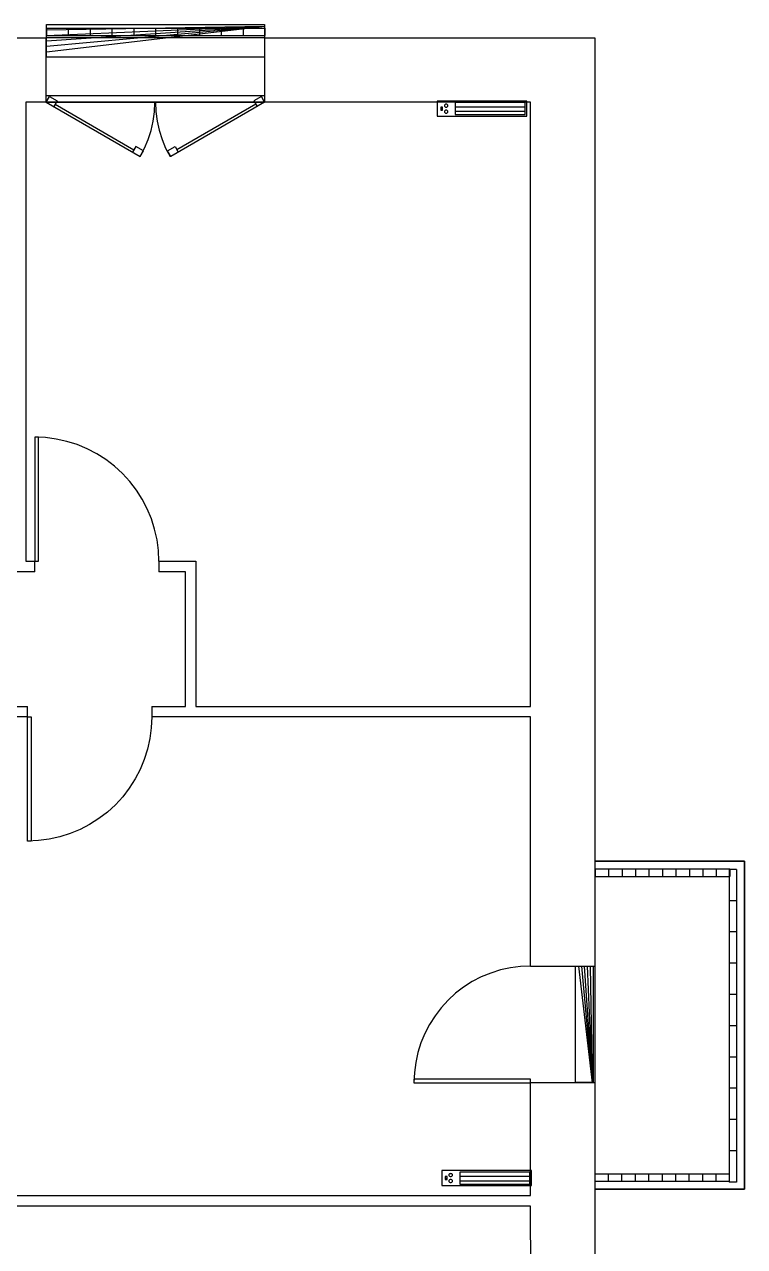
# Model space of a CAD drawing. Header units: millimetres. Extents: x -0.6 to 49.6, y -2.8 to 26.8.
# Drawn here: x 44.76 to 49.57, y 17.28 to 25.45 of the extents above; entities that cross this region are included whole.
import ezdxf
from ezdxf.enums import TextEntityAlignment as Align

# ---------------------------------------------------------------- set-up
doc = ezdxf.new("R2010")
doc.units = ezdxf.units.MM
for name, color, linetype in [('ABY_Dao_BATIM', 7, 'Continuous'), ('ABY_Equipement', 7, 'Continuous'), ('ABY_Ouverture', 124, 'Continuous'), ('ABY_Parois', 7, 'Continuous')]:
    doc.layers.add(name, color=color, linetype=linetype)

# ---------------------------------------------------------------- blocks, each defined once
blk = doc.blocks.new('OUV_ABY_B0_POR01')
for p, q in [((-41.3, 99.6), (-50, 100)), ((-50, 100), (-50, 100)), ((-50, 100), (-50, 0)), ((-47, 100), (-50, 100)), ((-47, 0), (-47, 100)), ((-32.6, 98.5), (-41.3, 99.6)), ((-24.1, 96.6), (-32.6, 98.5)), ((-15.8, 94), (-24.1, 96.6)), ((-7.7, 90.6), (-15.8, 94)), ((0, 86.6), (-7.7, 90.6)), ((7.4, 81.9), (0, 86.6)), ((14.3, 76.6), (7.4, 81.9)), ((20.7, 70.7), (14.3, 76.6)), ((26.6, 64.3), (20.7, 70.7)), ((31.9, 57.4), (26.6, 64.3)), ((36.6, 50), (31.9, 57.4)), ((40.6, 42.3), (36.6, 50)), ((44, 34.2), (40.6, 42.3)), ((46.6, 25.9), (44, 34.2)), ((48.5, 17.4), (46.6, 25.9)), ((49.6, 8.7), (48.5, 17.4)), ((-50, 0), (-47, 0)), ((50, 0), (49.6, 8.7))]:
    blk.add_line(p, q)
at = {"flags": 1}
for tag, p in [('DATE_ETAT_EQU', (0, -3.7)), ('DATE_ETAT_VOL', (0, -4.4)), ('DATE_ETAT', (0, -3)), ('ETAT_EQU', (0, -3.4)), ('ETAT_VOL', (0, -4)), ('ETAT', (0, -2.8))]:
    blk.add_attdef(tag, text='', height=0.25, rotation=360, dxfattribs=at).set_placement(p, align=Align.MIDDLE_CENTER)
at = {"color": 0, "linetype": 'ByBlock', "lineweight": -2}
for tag, flags, p in [('NUMCOMP_OUV', 1, (0, -1.9)), ('NUMCOMP_EQU', 1, (0, -2.2)), ('NUMCOMP_VOL', 1, (0, -2.5)), ('OUVERTURE', 13, (0, -0.8)), ('LARGEUR', 5, (0, -1.4)), ('HAUTEUR', 5, (0, -1.6)), ('ALLEGE', 5, (0, -1.1)), ('VOLET', 1, (0, -0.6)), ('SSSC', 1, (0, -0.3))]:
    blk.add_attdef(tag, text='', height=0.25, dxfattribs=dict(at, flags=flags)).set_placement(p, align=Align.MIDDLE)
at = {"flags": 1}
blk.add_attdef('TYPEPORTE', (-1.1, -4.9), '', height=0.25, dxfattribs=at)
blk = doc.blocks.new('VOL_ABY_B3_VOL01')
for p, q in [((-50, -15), (-50, 0)), ((-50, 0), (50, 0)), ((50, 0), (50, -12)), ((50, -2.5), (-50.1, -14.22)), ((50, -2.5), (-50.1, -14.22)), ((50, -5), (-50.08, -14.22)), ((50, -5), (-50.08, -14.22)), ((50, -7.5), (-50.06, -14.22)), ((50, -7.5), (-50.06, -14.22)), ((50, -10), (-50.04, -14.22)), ((50, -10), (-50.04, -14.22)), ((50, -12.5), (-50.02, -14.22)), ((50, -12.5), (-50.02, -14.22)), ((-50, -15), (-50, -12)), ((50, -15), (-50, -15)), ((50, -12), (50, -15))]:
    blk.add_line(p, q)
at = {"color": 0, "linetype": 'ByBlock', "lineweight": -2}
for tag, flags, p in [('PROFONDEUR', 5, (0, -1.07)), ('ANNEE_REN', 1, (0, -3.01)), ('NUMCOMP', 9, (0, -2.71)), ('ALTITUDE', 13, (0, -0.53)), ('LARGEUR', 5, (0, -0.8)), ('HAUTEUR', 5, (0, -1.34)), ('EQMUR', 9, (0, -1.88)), ('EQOUV', 9, (0, -2.16)), ('EQFAC', 9, (0, -1.61)), ('SSSC', 5, (0, -0.26)), ('QTE', 9, (0, -2.44))]:
    blk.add_attdef(tag, text='', height=0.25, dxfattribs=dict(at, flags=flags)).set_placement(p, align=Align.MIDDLE)
for tag, flags, p in [('DATE_ETAT', 1, (0, -3.57)), ('DUREE_VIE', 9, (-0.02, -3.87)), ('ETAT', 9, (0, -3.3))]:
    blk.add_attdef(tag, text='', height=0.25, rotation=360, dxfattribs=dict(flags=flags)).set_placement(p, align=Align.MIDDLE_CENTER)
blk = doc.blocks.new('OUV_ABY_D0_POR01')
for p, q in [((-41.28, 99.62), (-50, 100)), ((-50, 100), (-50, 100)), ((-50, 100), (-50, 0)), ((-47, 100), (-50, 100)), ((-47, 0), (-47, 100)), ((-32.63, 98.48), (-41.28, 99.62)), ((-24.12, 96.59), (-32.63, 98.48)), ((-15.8, 93.97), (-24.12, 96.59)), ((-7.74, 90.63), (-15.8, 93.97)), ((0, 86.6), (-7.74, 90.63)), ((7.36, 81.92), (0, 86.6)), ((14.28, 76.6), (7.36, 81.92)), ((20.71, 70.71), (14.28, 76.6)), ((26.6, 64.28), (20.71, 70.71)), ((31.92, 57.36), (26.6, 64.28)), ((36.6, 50), (31.92, 57.36)), ((40.63, 42.26), (36.6, 50)), ((43.97, 34.2), (40.63, 42.26)), ((46.59, 25.88), (43.97, 34.2)), ((48.48, 17.36), (46.59, 25.88)), ((49.62, 8.72), (48.48, 17.36)), ((-50, 0), (-47, 0)), ((50, 0), (49.62, 8.72))]:
    blk.add_line(p, q)
at = {"flags": 1}
for tag, p in [('DATE_ETAT_EQU', (0, -3.71)), ('DATE_ETAT_VOL', (0, -4.37)), ('DATE_ETAT', (0, -3.05)), ('ETAT_EQU', (0, -3.38)), ('ETAT_VOL', (0, -4.04)), ('ETAT', (0, -2.77))]:
    blk.add_attdef(tag, text='', height=0.25, rotation=360, dxfattribs=at).set_placement(p, align=Align.MIDDLE_CENTER)
at = {"color": 0, "linetype": 'ByBlock', "lineweight": -2}
for tag, flags, p in [('NUMCOMP_OUV', 1, (0, -1.93)), ('NUMCOMP_EQU', 1, (0, -2.21)), ('NUMCOMP_VOL', 1, (0, -2.48)), ('OUVERTURE', 13, (0, -0.83)), ('LARGEUR', 5, (0, -1.37)), ('HAUTEUR', 5, (0, -1.64)), ('ALLEGE', 5, (0, -1.1)), ('VOLET', 1, (0, -0.56)), ('SSSC', 1, (0, -0.29))]:
    blk.add_attdef(tag, text='', height=0.25, dxfattribs=dict(at, flags=flags)).set_placement(p, align=Align.MIDDLE)
at = {"flags": 1}
blk.add_attdef('TYPEPORTE', (-1.12, -4.91), '', height=0.25, dxfattribs=at)
blk = doc.blocks.new('OUV_ABY_B1_FEN02')
for p, q in [((-50, 0), (-7, 25)), ((-8.96, 20.4), (-10.46, 23)), ((-5.5, 22.4), (-8.96, 20.4)), ((-7, 25), (-5.5, 22.4)), ((-6.7, 25), (-6.77, 25.13)), ((-4.68, 21.13), (-6.7, 25)), ((7, 25), (4.98, 21.16)), ((7, 25), (5.5, 22.4)), ((5.5, 22.4), (8.96, 20.4)), ((50, 0), (7, 25)), ((8.96, 20.4), (10.46, 23)), ((-45.97, 1.02), (-9.82, 21.89)), ((-3.02, 17.1), (-4.68, 21.13)), ((-1.7, 12.94), (-3.02, 17.1)), ((3.31, 17.15), (1.99, 13.02)), ((4.98, 21.16), (3.31, 17.15)), ((45.97, 1.02), (9.82, 21.89)), ((-0.76, 8.68), (-1.7, 12.94)), ((1.99, 13.02), (1.04, 8.79)), ((-0.19, 4.36), (-0.76, 8.68)), ((1.04, 8.79), (0.46, 4.49)), ((-50, 0), (50, 0)), ((-50, -3), (-50, 0)), ((-50, 0), (-48.5, -2.6)), ((-45.04, -0.6), (-46.55, 2.01)), ((0, 0), (-0.19, 4.36)), ((0.46, 4.49), (0.26, 0.15)), ((0.26, 0.15), (0.26, 0)), ((45.04, -0.6), (46.55, 2.01)), ((50, 0), (48.5, -2.6)), ((50, 0), (50, -3)), ((50, -3), (-50, -3)), ((-48.5, -2.6), (-45.04, -0.6)), ((48.5, -2.6), (45.04, -0.6))]:
    blk.add_line(p, q)
at = {"flags": 1}
for tag, p in [('DATE_ETAT_EQU', (0, -3.71)), ('DATE_ETAT_VOL', (0, -4.37)), ('DATE_ETAT', (0, -3.05)), ('ETAT_EQU', (0, -3.38)), ('ETAT_VOL', (0, -4.04)), ('ETAT', (0, -2.77))]:
    blk.add_attdef(tag, text='', height=0.25, rotation=360, dxfattribs=at).set_placement(p, align=Align.MIDDLE_CENTER)
at = {"color": 0, "linetype": 'ByBlock', "lineweight": -2}
for tag, flags, p in [('NUMCOMP_OUV', 1, (0, -1.93)), ('NUMCOMP_EQU', 1, (0, -2.21)), ('NUMCOMP_VOL', 1, (0, -2.48)), ('OUVERTURE', 13, (0, -0.83)), ('LARGEUR', 5, (0, -1.37)), ('HAUTEUR', 5, (0, -1.64)), ('ALLEGE', 5, (0, -1.1)), ('VOLET', 1, (0, -0.56)), ('SSSC', 1, (0, -0.29))]:
    blk.add_attdef(tag, text='', height=0.25, dxfattribs=dict(at, flags=flags)).set_placement(p, align=Align.MIDDLE)
at = {"flags": 1}
blk.add_attdef('TYPEPORTE', (-1.12, -4.91), '', height=0.25, dxfattribs=at)
blk = doc.blocks.new('EQU_ABY_J0_GCT02')
for p, q in [((50, 20), (-50, 20)), ((-50, 20), (-50, 0)), ((-41.9, 14.6), (-42, 14)), ((-42, 14), (-41.9, 13.4)), ((-41.6, 15.2), (-41.9, 14.6)), ((-41.2, 15.6), (-41.6, 15.2)), ((-40.6, 15.9), (-41.2, 15.6)), ((-40, 16), (-40.6, 15.9)), ((-39.4, 15.9), (-40, 16)), ((-38.8, 15.6), (-39.4, 15.9)), ((-38.4, 15.2), (-38.8, 15.6)), ((-38.1, 14.6), (-38.4, 15.2)), ((-38, 14), (-38.1, 14.6)), ((-38.1, 13.4), (-38, 14)), ((-38, 14), (-38, 14)), ((-30, 18), (-30, 2)), ((48, 18), (-30, 18)), ((48, 2), (48, 18)), ((50, 0), (50, 20)), ((-50, 0), (50, 0)), ((-44, 12), (-46, 12)), ((-46, 12), (-46, 8)), ((-46, 10), (-44, 10)), ((-46, 8), (-44, 8)), ((-44, 8), (-44, 12)), ((-41.9, 6.6), (-42, 6)), ((-42, 6), (-41.9, 5.4)), ((-41.9, 13.4), (-41.6, 12.8)), ((-41.6, 7.2), (-41.9, 6.6)), ((-41.9, 5.4), (-41.6, 4.8)), ((-41.6, 12.8), (-41.2, 12.4)), ((-41.2, 7.6), (-41.6, 7.2)), ((-41.6, 4.8), (-41.2, 4.4)), ((-41.2, 12.4), (-40.6, 12.1)), ((-40.6, 7.9), (-41.2, 7.6)), ((-41.2, 4.4), (-40.6, 4.1)), ((-40.6, 12.1), (-40, 12)), ((-40, 8), (-40.6, 7.9)), ((-40.6, 4.1), (-40, 4)), ((-40, 12), (-39.4, 12.1)), ((-39.4, 7.9), (-40, 8)), ((-40, 4), (-39.4, 4.1)), ((-39.4, 12.1), (-38.8, 12.4)), ((-38.8, 7.6), (-39.4, 7.9)), ((-39.4, 4.1), (-38.8, 4.4)), ((-38.8, 12.4), (-38.4, 12.8)), ((-38.4, 7.2), (-38.8, 7.6)), ((-38.8, 4.4), (-38.4, 4.8)), ((-38.4, 12.8), (-38.1, 13.4)), ((-38.1, 6.6), (-38.4, 7.2)), ((-38.4, 4.8), (-38.1, 5.4)), ((-38, 6), (-38.1, 6.6)), ((-38.1, 5.4), (-38, 6)), ((-38, 6), (-38, 6)), ((48, 12), (-30, 12)), ((48, 6), (-30, 6)), ((-30, 2), (48, 2)), ((48, 9), (48, 9)), ((48, 9), (48, 9))]:
    blk.add_line(p, q)
at = {"color": 0, "linetype": 'ByBlock', "lineweight": -2}
for tag, flags, p in [('PROFONDEUR', 5, (0, -1.1)), ('ANNEE_REN', 1, (0, -3)), ('NUMCOMP', 9, (0, -2.7)), ('ALTITUDE', 13, (0, -0.5)), ('LARGEUR', 5, (0, -0.8)), ('HAUTEUR', 5, (0, -1.3)), ('EQMUR', 9, (0, -1.9)), ('EQOUV', 9, (0, -2.2)), ('EQFAC', 9, (0, -1.6)), ('SSSC', 5, (0, -0.3)), ('QTE', 9, (0, -2.4))]:
    blk.add_attdef(tag, text='', height=0.25, dxfattribs=dict(at, flags=flags)).set_placement(p, align=Align.MIDDLE)
for tag, flags, p in [('DATE_ETAT', 1, (0, -3.6)), ('DUREE_VIE', 9, (0, -3.9)), ('ETAT', 9, (0, -3.3))]:
    blk.add_attdef(tag, text='', height=0.25, rotation=360, dxfattribs=dict(flags=flags)).set_placement(p, align=Align.MIDDLE_CENTER)
blk = doc.blocks.new('EQU_ABY_C2_ELF02')
for p, q in [((-9.98, 0.48), (10.02, 0.48)), ((-9.98, 0.48), (-9.98, -0.52)), ((-7.98, 0.48), (-7.98, -0.52)), ((-5.98, 0.48), (-5.98, -0.52)), ((-3.98, 0.48), (-3.98, -0.52)), ((-1.98, 0.48), (-1.98, -0.52)), ((0.02, 0.48), (0.02, -0.52)), ((2.02, 0.48), (2.02, -0.52)), ((4.02, 0.48), (4.02, -0.52)), ((6.02, 0.48), (6.02, -0.52)), ((8.02, 0.48), (8.02, -0.52)), ((10.02, 0.48), (10.02, -0.52)), ((-9.98, -0.52), (10.02, -0.52))]:
    blk.add_line(p, q)
at = {"color": 0, "linetype": 'ByBlock', "lineweight": -2}
for tag, flags, p in [('ALTITUDE', 13, (-0.002, -0.532)), ('LARGEUR', 5, (-0.002, -0.802)), ('SSSC', 5, (-0.002, -0.262)), ('PROFONDEUR', 5, (-0.002, -1.072)), ('HAUTEUR', 5, (-0.002, -1.342)), ('EQFAC', 9, (-0.002, -1.612)), ('EQMUR', 9, (-0.002, -1.882)), ('EQOUV', 9, (-0.002, -2.16)), ('QTE', 9, (-0.002, -2.438)), ('ANNEE_REN', 1, (-0.002, -3.011)), ('NUMCOMP', 9, (-0.002, -2.713))]:
    blk.add_attdef(tag, text='', height=0.25, dxfattribs=dict(at, flags=flags)).set_placement(p, align=Align.MIDDLE)
for tag, flags, p in [('DATE_ETAT', 1, (-0.002, -3.572)), ('DUREE_VIE', 9, (-0.015, -3.871)), ('ETAT', 9, (-0.002, -3.298))]:
    blk.add_attdef(tag, text='', height=0.25, rotation=360, dxfattribs=dict(flags=flags)).set_placement(p, align=Align.MIDDLE_CENTER)

msp = doc.modelspace()

# ---------------------------------------------------------------- linework, layer by layer
at = {"layer": 'ABY_Dao_BATIM', "color": 7, "linetype": 'Continuous'}
for points in [[(48.57, 19.8556, 6.3), (49.57, 19.8556, 6.3)], [(49.57, 19.8556, 6.3), (49.57, 17.6638, 6.3)], [(49.57, 17.6638, 6.3), (48.57, 17.6638, 6.3)]]:
    msp.add_polyline3d(points, dxfattribs=at)
at = {"layer": 'ABY_Ouverture'}
for p, q in [((46.3619, 25.3599, 7.08), (44.9019, 25.3599, 7.08)), ((44.9019, 24.9298, 7.08), (44.9019, 25.3599, 7.08)), ((46.3619, 25.3599, 7.08), (46.3619, 24.9298, 7.08)), ((44.9019, 24.9298, 7.08), (46.3619, 24.9298, 7.08)), ((44.825, 21.7899, 6.3), (44.825, 21.8599, 6.3)), ((45.655, 21.8599, 6.3), (45.655, 21.7899, 6.3)), ((44.7771, 20.8199, 6.3), (44.7771, 20.8899, 6.3)), ((45.6071, 20.8899, 6.3), (45.6071, 20.8199, 6.3)), ((48.14, 19.1547, 6.3), (48.57, 19.1547, 6.3)), ((48.57, 18.3747, 6.3), (48.14, 18.3747, 6.3))]:
    msp.add_line(p, q, dxfattribs=at)
at = {"layer": 'ABY_Parois'}
for p, q in [((44.5584, 25.3599, 6.3), (44.9019, 25.3599, 6.3)), ((46.3619, 25.3599, 6.3), (48.57, 25.3599, 6.3)), ((48.57, 25.3599, 6.3), (48.57, 19.1547, 6.3)), ((44.765, 24.9298, 6.3), (44.765, 21.8599, 6.3)), ((44.9019, 24.9298, 6.3), (44.765, 24.9298, 6.3)), ((48.14, 24.9299, 6.3), (46.3619, 24.9298, 6.3)), ((48.14, 20.8899, 6.3), (48.14, 24.9299, 6.3)), ((44.765, 21.8599, 6.3), (44.825, 21.8599, 6.3)), ((45.655, 21.8599, 6.3), (45.9023, 21.8599, 6.3)), ((45.9023, 21.8599, 6.3), (45.9023, 20.8899, 6.3)), ((44.825, 21.7899, 6.3), (41.99, 21.7899, 6.3)), ((45.8323, 21.7899, 6.3), (45.655, 21.7899, 6.3)), ((45.8323, 20.8899, 6.3), (45.8323, 21.7899, 6.3)), ((44.365, 20.8899, 6.3), (44.7771, 20.8899, 6.3)), ((45.6071, 20.8899, 6.3), (45.8323, 20.8899, 6.3)), ((45.9023, 20.8899, 6.3), (48.14, 20.8899, 6.3)), ((44.7771, 20.8199, 6.3), (44.435, 20.8199, 6.3)), ((48.14, 20.8199, 6.3), (45.6071, 20.8199, 6.3)), ((48.14, 19.1547, 6.3), (48.14, 20.8199, 6.3)), ((48.57, 19.8556, 6.3), (48.57, 17.6638, 6.3)), ((49.57, 19.8556, 6.3), (48.57, 19.8556, 6.3)), ((49.57, 17.6638, 6.3), (49.57, 19.8556, 6.3)), ((48.14, 17.6199, 6.3), (48.14, 18.3747, 6.3)), ((48.57, 18.3747, 6.3), (48.57, 12.2198, 6.3)), ((48.57, 17.6638, 6.3), (49.57, 17.6638, 6.3)), ((44.435, 17.6199, 6.3), (48.14, 17.6199, 6.3)), ((48.14, 17.5499, 6.3), (44.365, 17.5499, 6.3)), ((48.1445, 12.6498, 6.3), (48.14, 17.5499, 6.3))]:
    msp.add_line(p, q, dxfattribs=at)

# ---------------------------------------------------------------- block references
at = {"layer": 'ABY_Equipement'}
for name, p, xscale, yscale, zscale in [('EQU_ABY_C2_ELF02', (45.6319, 25.3996, 7.08), 0.0729999989271164, 0.05000000074505806, 0.2199999988079071), ('EQU_ABY_J0_GCT02', (47.8152, 24.836, 6.3), 0.006000000052154064, 0.004999999888241291, 0.4000000059604645), ('EQU_ABY_J0_GCT02', (47.8456, 17.6872, 6.3), 0.006000000052154064, 0.004999999888241291, 0.4000000059604645)]:
    msp.add_blockref(name, p, dxfattribs=dict(at, xscale=xscale, yscale=yscale, zscale=zscale))
at = {"layer": 'ABY_Equipement', "xscale": 0.04500000178813934, "yscale": 0.05000000074505806}
for p in [(49.02, 19.78, 6.3), (49.0173, 17.7416, 6.3)]:
    msp.add_blockref('EQU_ABY_C2_ELF02', p, dxfattribs=at)
at = {"layer": 'ABY_Equipement', "xscale": 0.1045000031590462, "yscale": 0.05000000074505806, "rotation": 270.000629060649}
msp.add_blockref('EQU_ABY_C2_ELF02', (49.4931, 18.7573, 6.3), dxfattribs=at)
at = {"layer": 'ABY_Ouverture'}
for name, p, xscale, yscale, rotation in [('VOL_ABY_B3_VOL01', (45.6319, 25.2298, 7.08), 0.01458541490137577, 0.01458541490137577, 180.0016993107099), ('OUV_ABY_B1_FEN02', (45.6319, 24.9298, 7.08), 0.01460000034421682, 0.01460000034421682, 180.0016993107099), ('OUV_ABY_D0_POR01', (45.1921, 20.8199, 6.3), -0.008299999870359898, 0.008299999870359898, 180), ('OUV_ABY_B0_POR01', (48.14, 18.7647, 6.3), 0.007799999788403511, 0.007799999788403511, 90), ('VOL_ABY_B3_VOL01', (48.44, 18.7647, 6.3), 0.007792207878082991, 0.007792207878082991, 90)]:
    msp.add_blockref(name, p, dxfattribs=dict(at, xscale=xscale, yscale=yscale, rotation=rotation))
at = {"layer": 'ABY_Ouverture', "xscale": 0.008299999870359898, "yscale": 0.008299999870359898}
msp.add_blockref('OUV_ABY_D0_POR01', (45.24, 21.8599, 6.3), dxfattribs=at)

doc.saveas('drawing.dxf')
